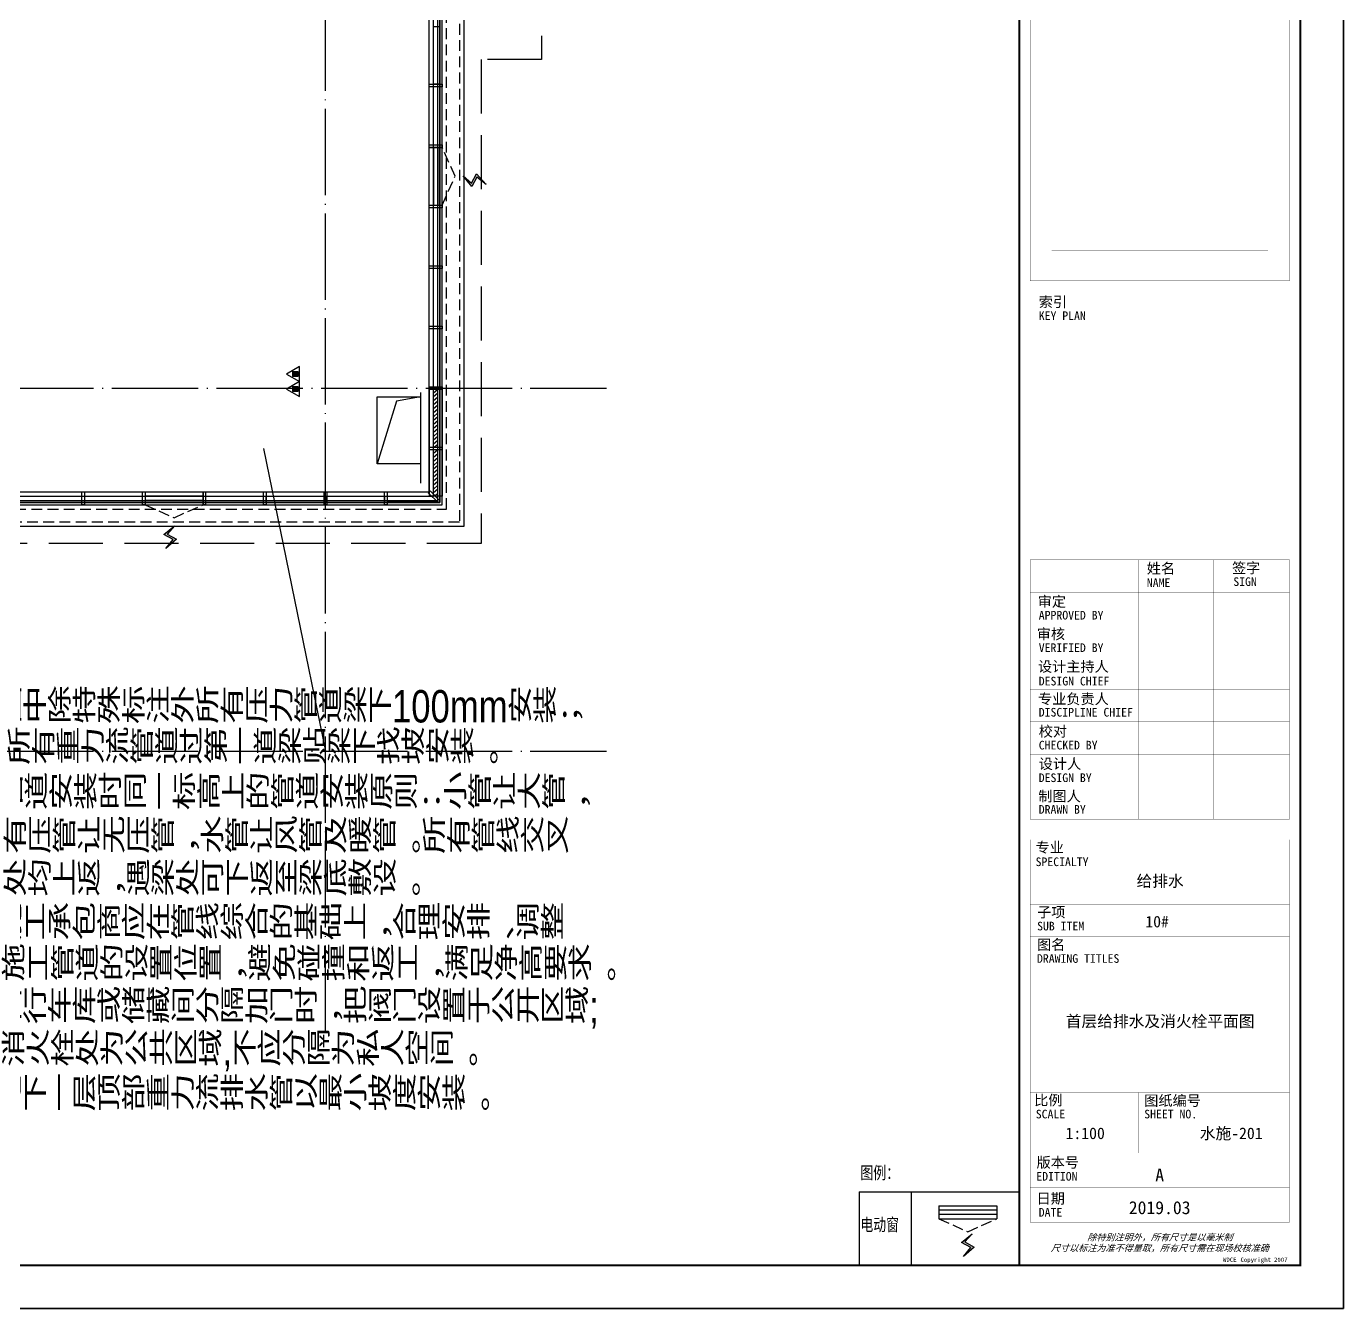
# Model space of a CAD drawing. Extents: x -186750 to 855523, y -12902 to 560425.
# Drawn here: x 35083 to 65552, y -12902 to 16770 of the extents above; entities that cross this region are included whole.
import ezdxf
from ezdxf.enums import TextEntityAlignment as Align
from ezdxf.xclip import XClip

# ---------------------------------------------------------------- set-up
doc = ezdxf.new("R2010")
doc.units = 0
doc.header["$LTSCALE"] = 1000
doc.header["$MEASUREMENT"] = 0
doc.header["$XCLIPFRAME"] = 0
for name, pattern in [('10#楼幕墙$0$109-34 轴网$0$L1$0$$AUDIT_BAD_LTYPE1', [0]), ('10#楼幕墙$0$DASH', [0.35, 0.25, -0.1]), ('104-10 轴网$0$DOTE', [2.4200000000000004, 2, -0.2, 0.02, -0.2]), ('X-104 8#10#平面$0$109-34 轴网$0$L1$0$$AUDIT_BAD_LTYPE1', [0]), ('X-104 8#10#平面$0$CACHE', [0.375, 0.25, -0.125]), ('X-104 8#10#平面$0$DASH', [0.35, 0.25, -0.1])]:
    doc.linetypes.add(name, pattern=pattern)
doc.layers.add('10#楼幕墙$0$04-不打印_辅助线', color=165, linetype='Continuous', plot=False)
doc.layers.add('10#楼幕墙$0$04-电动窗', color=1, linetype='Continuous', plot=False)
for name, color, linetype in [('10#楼幕墙$0$A-C_玻璃幕墙', 140, 'Continuous'), ('10#楼幕墙$0$A-C_窗', 140, 'Continuous'), ('10#楼幕墙$0$A-C_窗b', 191, 'Continuous'), ('10#楼幕墙$0$A-金属背板', 30, 'Continuous'), ('104-10 轴网$0$A_AXIS-轴线', 252, '104-10 轴网$0$DOTE'), ('EQUIP_消防', 7, 'Continuous'), ('PIPE-消防', 1, 'Continuous'), ('SHEET_TEXT', 7, 'Continuous'), ('X-104 8#10#平面$0$03-表格_185', 185, 'Continuous'), ('X-104 8#10#平面$0$04-电动窗', 1, 'Continuous'), ('X-104 8#10#平面$0$A-C_玻璃幕墙', 252, 'Continuous'), ('X-104 8#10#平面$0$A-O_屋面', 201, 'Continuous'), ('X-104 8#10#平面$0$A-O_散水', 134, 'Continuous'), ('X-104 8#10#平面$0$A-TECH_结构', 252, 'Continuous'), ('X-104 8#10#平面$0$E-立面轮廓', 241, 'Continuous')]:
    doc.layers.add(name, color=color, linetype=linetype)
doc.styles.add('_HZTXT', font='@ros.shx', dxfattribs={"width": 0.7, "bigfont": '@jd.shx'})
doc.styles.add('X-104 8#10#平面$0$Standard', font='STXIHEI.TTF', dxfattribs={"width": 0.75})
doc.styles.add('华文细黑', font='STXIHEI.TTF', dxfattribs={"height": 10})
doc.styles.add('图签信息$0$hwxh', font='STXIHEI.TTF')
doc.styles.add('图签信息$0$华文细黑', font='STXIHEI.TTF', dxfattribs={"height": 10})

# ---------------------------------------------------------------- blocks, each defined once
blk = doc.blocks.new('fgffgfgfg')
at = {"layer": 'PIPE-消防', "linetype": 'ByBlock', "style": '_HZTXT', "width": 0.8}
for s, p in [('注：', (-124097.6361233729, 20834.86036851962, -2.180216253022055e-08)), ('1、图中除特殊标注外所有压力管道梁下100mm安装；', (-123553.6459654259, 20114.15557414253, -2.180216253022055e-08)), ('所有重力流管道过第一道梁贴梁下找坡安装。', (-122744.4372724282, 19482.7361067902, -2.180216253022055e-08)), ('2、管道安装时同一标高上的管道安装原则：小管让大管，', (-123532.8773195673, 18784.59860984527)), ('有压管让无压管，水管让风管及暖管。所有管线交叉', (-122802.8894692141, 18107.69639962341)), ('处均上返，遇梁处可下返至梁底敷设。', (-122802.8894692141, 17450.25144793268)), ('3、施工承包商应在管线综合的基础上，合理安排、调整', (-123553.6459654259, 16773.14748853777, -2.180216253022055e-08)), ('施工管道的设置位置，避免碰撞和返工，满足净高要求。', (-122830.2516070462, 16137.52036569786, -2.180216253022055e-08)), ('4、自行车库或储藏间分隔加门时，把阀门设置于公开区域; ', (-123553.6459654259, 15481.58529332612, -2.180216253022055e-08)), ('消火栓处为公共区域,不应分隔为私人空间。', (-122830.2364523175, 14823.42973476608, -2.180216253022055e-08)), ('5、地下一层顶部重力流排水管以最小坡度安装。', (-123553.6459654259, 14134.61979121674, -2.180216253022055e-08))]:
    blk.add_text(s, height=500, dxfattribs=at).set_placement(p)
blk = doc.blocks.new('图签信息$0$WDCE Copyright200X')
at = {"const_width": 0.016}
blk.add_lwpolyline([(-10.59940458634446, 1.256125771104962, 0.9999999999999999), (-11.39940458634373, 1.256125771104962, 1)], format="xyb", close=True, dxfattribs=at)
at = {"style": '图签信息$0$华文细黑'}
for s, p in [('WDCE ', (-11.46336867556965, 0.5)), ('     Copyright ', (-3.513135566328856, 0.5))]:
    blk.add_text(s, height=1, dxfattribs=at).set_placement(p, align=Align.BOTTOM_RIGHT)
blk.add_text('c', height=0.6000000000000001, dxfattribs=at).set_placement((-11.03913788745558, 1.346005004482322), align=Align.MIDDLE_CENTER)
blk.add_attdef('200X', text='', height=1, dxfattribs=at).set_placement((-0.4516160869134183, 0.5), align=Align.BOTTOM_RIGHT)
blk = doc.blocks.new('图签信息$0$logo2')
h = blk.add_hatch(color=7)
h.paths.add_polyline_path([(19.02072923148228, -7.360451359885148), (15.8446936084174, -7.360451359885148), (15.8446936084174, -3.972197714929827), (18.973875901974, -3.972197714929827), (18.973875901974, -4.243326908481412), (16.46102159731674, -4.243326908481412), (16.46102159731674, -5.448077594440615), (18.81057826824662, -5.448077594440615), (18.81057826824662, -5.685617084852073), (16.474112968797, -5.685617084852073), (16.474112968797, -7.116193928845663), (19.02072923148228, -7.116193928845663)])
edge = h.paths.add_edge_path()
edge.add_spline(control_points=[(15.25868247978811, -4.206119852695426), (15.25868247978811, -4.206119852695426), (15.12707974543398, -4.645542071723439), (15.12707974543398, -4.645542071723439), (15.12707974543398, -4.645542071723439), (14.62030586523781, -4.101044371077594), (13.73422672189007, -4.101044371077594), (13.03521638679964, -4.101044371077594), (12.07093352434616, -4.537366002123441), (12.07575666120731, -5.620504737226597), (12.07954626874107, -6.487808097793452), (12.76580974212704, -7.163908532793433), (13.73422672189007, -7.167870395215089), (14.65647939169641, -7.171832257636745), (15.22698758041487, -6.680044552687714), (15.22698758041487, -6.680044552687714), (15.22698758041487, -6.680044552687714), (15.16428680121996, -7.107581184450759), (15.16428680121996, -7.107581184450759), (13.63190731847861, -7.702549567250743), (11.41705396988504, -7.290688130286423), (11.41085279392071, -5.643242382429144), (11.40361808862898, -3.720705578598623), (14.15694021679197, -3.664550485143848), (15.25868247978811, -4.206119852695426)], knot_values=[0, 0, 0, 0, 1, 1, 1, 2, 2, 2, 3, 3, 3, 4, 4, 4, 5, 5, 5, 6, 6, 6, 7, 7, 7, 8, 8, 8, 8], degree=3, periodic=0)
edge = h.paths.add_edge_path(flags=16)
edge.add_spline(control_points=[(10.22883975316405, -5.566416702426598), (10.22883975316405, -5.159550657211323), (10.11963015423666, -4.829682546886491), (9.897076839072339, -4.575951097012613), (9.630426272606105, -4.27312700408778), (9.228038854476178, -4.122059467401161), (8.689914584682564, -4.122059467401161), (8.689914584682564, -4.122059467401161), (7.637781729401063, -4.122059467401161), (7.637781729401063, -4.122059467401161), (7.637781729401063, -4.122059467401161), (7.637781729401063, -7.098279420504263), (7.637781729401063, -7.098279420504263), (7.637781729401063, -7.098279420504263), (8.662698312394665, -7.098279420504263), (8.662698312394665, -7.098279420504263), (9.133298666132232, -7.098279420504263), (9.519149615023942, -6.933603747673694), (9.822662727500367, -6.603735637348863), (10.09482545037934, -6.309179779043138), (10.22883975316405, -5.963636473919581), (10.22883975316405, -5.566416702426598)], knot_values=[0, 0, 0, 0, 1, 1, 1, 2, 2, 2, 3, 3, 3, 4, 4, 4, 5, 5, 5, 6, 6, 6, 7, 7, 7, 7], degree=3, periodic=0)
edge = h.paths.add_edge_path()
edge.add_spline(control_points=[(10.91889283408378, -5.50509396233488), (10.91889283408378, -5.9619139250406), (10.72493383031053, -6.365851637161608), (10.33598229343666, -6.719146412240579), (9.919814484274886, -7.098279420504263), (9.413729623630314, -7.288104306967952), (8.81703869195135, -7.288104306967952), (8.81703869195135, -7.288104306967952), (7.027999426241845, -7.288104306967952), (7.027999426241845, -7.288104306967952), (7.027999426241845, -7.288104306967952), (7.027999426241845, -3.924999875645752), (7.027999426241845, -3.924999875645752), (7.027999426241845, -3.924999875645752), (9.095402590794654, -3.924999875645752), (9.095402590794654, -3.924999875645752), (9.592874707044322, -3.924999875645752), (10.01489918239463, -4.063148295740016), (10.36319856572456, -4.339789645704339), (10.73320206492964, -4.636757072440637), (10.91889283408378, -5.025708609314512), (10.91889283408378, -5.50509396233488)], knot_values=[0, 0, 0, 0, 1, 1, 1, 2, 2, 2, 3, 3, 3, 4, 4, 4, 5, 5, 5, 6, 6, 6, 7, 7, 7, 7], degree=3, periodic=0)
at = {"lineweight": 0}
blk.add_lwpolyline([(19.02072923148228, -7.360451359885148), (15.8446936084174, -7.360451359885148), (15.8446936084174, -3.972197714929827), (18.973875901974, -3.972197714929827), (18.973875901974, -4.243326908481412), (16.46102159731674, -4.243326908481412), (16.46102159731674, -5.448077594440615), (18.81057826824662, -5.448077594440615), (18.81057826824662, -5.685617084852073), (16.474112968797, -5.685617084852073), (16.474112968797, -7.116193928845663), (19.02072923148228, -7.116193928845663), (19.02072923148228, -7.360451359885148)], dxfattribs=at)
for points, knots in [([(10.91889283408378, -5.50509396233488), (10.91889283408378, -5.9619139250406), (10.72493383031053, -6.365851637161608), (10.33598229343666, -6.719146412240579), (9.919814484274886, -7.098279420504263), (9.413729623630314, -7.288104306967952), (8.81703869195135, -7.288104306967952), (8.81703869195135, -7.288104306967952), (7.027999426241845, -7.288104306967952), (7.027999426241845, -7.288104306967952), (7.027999426241845, -7.288104306967952), (7.027999426241845, -3.924999875645752), (7.027999426241845, -3.924999875645752), (7.027999426241845, -3.924999875645752), (9.095402590794654, -3.924999875645752), (9.095402590794654, -3.924999875645752), (9.592874707044322, -3.924999875645752), (10.01489918239463, -4.063148295740016), (10.36319856572456, -4.339789645704339), (10.73320206492964, -4.636757072440637), (10.91889283408378, -5.025708609314512), (10.91889283408378, -5.50509396233488)], [0, 0, 0, 0, 1, 1, 1, 2, 2, 2, 3, 3, 3, 4, 4, 4, 5, 5, 5, 6, 6, 6, 7, 7, 7, 7]), ([(10.22883975316405, -5.566416702426598), (10.22883975316405, -5.159550657211323), (10.11963015423666, -4.829682546886491), (9.897076839072339, -4.575951097012613), (9.630426272606105, -4.27312700408778), (9.228038854476178, -4.122059467401161), (8.689914584682564, -4.122059467401161), (8.689914584682564, -4.122059467401161), (7.637781729401063, -4.122059467401161), (7.637781729401063, -4.122059467401161), (7.637781729401063, -4.122059467401161), (7.637781729401063, -7.098279420504263), (7.637781729401063, -7.098279420504263), (7.637781729401063, -7.098279420504263), (8.662698312394665, -7.098279420504263), (8.662698312394665, -7.098279420504263), (9.133298666132232, -7.098279420504263), (9.519149615023942, -6.933603747673694), (9.822662727500367, -6.603735637348863), (10.09482545037934, -6.309179779043138), (10.22883975316405, -5.963636473919581), (10.22883975316405, -5.566416702426598)], [0, 0, 0, 0, 1, 1, 1, 2, 2, 2, 3, 3, 3, 4, 4, 4, 5, 5, 5, 6, 6, 6, 7, 7, 7, 7]), ([(15.25868247978811, -4.206119852695426), (15.25868247978811, -4.206119852695426), (15.12707974543398, -4.645542071723439), (15.12707974543398, -4.645542071723439), (15.12707974543398, -4.645542071723439), (14.62030586523781, -4.101044371077594), (13.73422672189007, -4.101044371077594), (13.03521638679964, -4.101044371077594), (12.07093352434616, -4.537366002123441), (12.07575666120731, -5.620504737226597), (12.07954626874107, -6.487808097793452), (12.76580974212704, -7.163908532793433), (13.73422672189007, -7.167870395215089), (14.65647939169641, -7.171832257636745), (15.22698758041487, -6.680044552687714), (15.22698758041487, -6.680044552687714), (15.22698758041487, -6.680044552687714), (15.16428680121996, -7.107581184450759), (15.16428680121996, -7.107581184450759), (13.63190731847861, -7.702549567250743), (11.41705396988504, -7.290688130286423), (11.41085279392071, -5.643242382429144), (11.40361808862898, -3.720705578598623), (14.15694021679197, -3.664550485143848), (15.25868247978811, -4.206119852695426)], [0, 0, 0, 0, 1, 1, 1, 2, 2, 2, 3, 3, 3, 4, 4, 4, 5, 5, 5, 6, 6, 6, 7, 7, 7, 8, 8, 8, 8])]:
    blk.add_open_spline(points, degree=3, knots=knots, dxfattribs=at)
blk = doc.blocks.new('图签信息$0$logo1')
h = blk.add_hatch(color=8)
edge = h.paths.add_edge_path()
edge.add_spline(control_points=[(3.862643606226645, -5.205025947616417), (3.634578134649581, -5.879576088625315), (3.385842076524747, -6.562394464253322), (3.385842076524747, -6.562394464253322), (3.385842076524747, -6.562394464253322), (2.502863521159167, -3.90811889663174), (2.502863521159167, -3.90811889663174), (2.502863521159167, -3.90811889663174), (1.801786127413963, -3.90536281842537), (1.687408881849635, -3.90811889663174), (2.021238854596123, -4.385953955661026), (2.951759759021575, -7.27122332795394), (2.951759759021575, -7.27122332795394), (2.951759759021575, -7.27122332795394), (3.437174033118377, -7.27122332795394), (3.437174033118377, -7.27122332795394), (3.437174033118377, -7.27122332795394), (4.032486925694156, -5.658745322339971), (4.032486925694156, -5.658745322339971), (4.032486925694156, -5.658745322339971), (3.862643606226645, -5.205025947616417), (3.862643606226645, -5.205025947616417)], knot_values=[0, 0, 0, 0, 1, 1, 1, 2, 2, 2, 3, 3, 3, 4, 4, 4, 5, 5, 5, 6, 6, 6, 7, 7, 7, 7], degree=3, periodic=0)
h = blk.add_hatch(color=7)
edge = h.paths.add_edge_path()
edge.add_spline(control_points=[(6.037533820827859, -3.90811889663174), (6.08955479697308, -4.100872116189696), (5.198308006988392, -6.562394464253322), (5.198308006988392, -6.562394464253322), (5.198308006988392, -6.562394464253322), (4.302238080142557, -3.90811889663174), (4.302238080142557, -3.90811889663174), (4.302238080142557, -3.90811889663174), (3.600471666845761, -3.90536281842537), (3.486438931057229, -3.90811889663174), (3.820613413579513, -4.385953955661026), (4.751134318004965, -7.27122332795394), (4.751134318004965, -7.27122332795394), (4.751134318004965, -7.27122332795394), (5.23620408232597, -7.27122332795394), (5.23620408232597, -7.27122332795394), (5.23620408232597, -7.27122332795394), (6.332778698685176, -4.300343276375678), (6.332778698685176, -4.300343276375678), (6.332778698685176, -4.300343276375678), (6.481951431604917, -3.90811889663174), (6.481951431604917, -3.90811889663174), (6.481951431604917, -3.90811889663174), (6.214267335811294, -3.913803307932376), (6.037533820827859, -3.90811889663174)], knot_values=[0, 0, 0, 0, 1, 1, 1, 2, 2, 2, 3, 3, 3, 4, 4, 4, 5, 5, 5, 6, 6, 6, 7, 7, 7, 8, 8, 8, 8], degree=3, periodic=0)
at = {"color": 8, "lineweight": 0}
blk.add_open_spline([(3.862643606226645, -5.205025947616417), (3.634578134649581, -5.879576088625315), (3.385842076524747, -6.562394464253322), (3.385842076524747, -6.562394464253322), (3.385842076524747, -6.562394464253322), (2.502863521159167, -3.90811889663174), (2.502863521159167, -3.90811889663174), (2.502863521159167, -3.90811889663174), (1.801786127413963, -3.90536281842537), (1.687408881849635, -3.90811889663174), (2.021238854596123, -4.385953955661026), (2.951759759021575, -7.27122332795394), (2.951759759021575, -7.27122332795394), (2.951759759021575, -7.27122332795394), (3.437174033118377, -7.27122332795394), (3.437174033118377, -7.27122332795394), (3.437174033118377, -7.27122332795394), (4.032486925694156, -5.658745322339971), (4.032486925694156, -5.658745322339971), (4.032486925694156, -5.658745322339971), (3.862643606226645, -5.205025947616417), (3.862643606226645, -5.205025947616417)], degree=3, knots=[0, 0, 0, 0, 1, 1, 1, 2, 2, 2, 3, 3, 3, 4, 4, 4, 5, 5, 5, 6, 6, 6, 7, 7, 7, 7], dxfattribs=at)
at = {"lineweight": 0}
blk.add_open_spline([(6.037533820827859, -3.90811889663174), (6.08955479697308, -4.100872116189696), (5.198308006988392, -6.562394464253322), (5.198308006988392, -6.562394464253322), (5.198308006988392, -6.562394464253322), (4.302238080142557, -3.90811889663174), (4.302238080142557, -3.90811889663174), (4.302238080142557, -3.90811889663174), (3.600471666845761, -3.90536281842537), (3.486438931057229, -3.90811889663174), (3.820613413579513, -4.385953955661026), (4.751134318004965, -7.27122332795394), (4.751134318004965, -7.27122332795394), (4.751134318004965, -7.27122332795394), (5.23620408232597, -7.27122332795394), (5.23620408232597, -7.27122332795394), (5.23620408232597, -7.27122332795394), (6.332778698685176, -4.300343276375678), (6.332778698685176, -4.300343276375678), (6.332778698685176, -4.300343276375678), (6.481951431604917, -3.90811889663174), (6.481951431604917, -3.90811889663174), (6.481951431604917, -3.90811889663174), (6.214267335811294, -3.913803307932376), (6.037533820827859, -3.90811889663174)], degree=3, knots=[0, 0, 0, 0, 1, 1, 1, 2, 2, 2, 3, 3, 3, 4, 4, 4, 5, 5, 5, 6, 6, 6, 7, 7, 7, 8, 8, 8, 8], dxfattribs=at)
blk.add_blockref('图签信息$0$logo2', (0, 0))
blk = doc.blocks.new('图签信息$0$时间-logo')
at = {"layer": 'Defpoints', "lineweight": 0}
blk.add_lwpolyline([(0.0001722548878984043, -23.45663710463375), (-21.16633611514082, -23.45663710463375), (-21.16633611514082, 0.0003445097757963644), (0.0001722548878984043, 0.0003445097757963644), (0.0001722548878984043, -23.45663710463375)], dxfattribs=at)
blk.add_blockref('图签信息$0$logo1', (-20.96700383288875, 0))
at = {"style": '图签信息$0$hwxh'}
for s, height, p in [('华通设计顾问工程有限公司 ', 1.15, (-19.72643262400533, -9.054043845530455)), ('WALTON DESIGN & CONSULTING ENGINEERING CO., LTD.', 0.5, (-19.49719682217647, -10.09596388025067)), ('地址:北京市西城区西直门南小街135号西派国际3号楼 100035', 0.5, (-19.48452197453581, -11.93552792325897)), ('Address: Building No.3 C-Park, No.135 Xizhimen South Street, ', 0.47, (-19.48452197453581, -12.82680056417378)), ('Xicheng District, Beijing 100035, China ', 0.47, (-16.69079096705566, -13.71807320508858)), ('电话 Tel：                        （8610）83957395 ', 0.5, (-19.56392193949079, -14.90643672630832)), ('传真 Fax：                      （8610）83957590 ', 0.5, (-19.48452197453581, -15.79770936722312)), ('主页 Web：                      www.WDCE.com ', 0.5, (-19.48452197453581, -16.68898200813793)), ('邮件 E-mail：                    office@WDCE.com ', 0.5, (-19.48452197453581, -17.58025464905273)), ('资质号 Licence No.：    建筑甲级 A111010265 ', 0.5, (-19.48452197453581, -18.47152728996753)), ('   规划甲级 101195', 0.5, (-12.60204497318924, -19.36279993088234))]:
    blk.add_text(s, height=height, dxfattribs=at).set_placement(p)
blk = doc.blocks.new('图签信息')
at = {"const_width": 0.5}
for points in [[(-65.00000000000273, 574), (-64.99999999999545, 500.4999999999999), (4.320099833421409e-12, 500.4999999999999), (4.320099833421409e-12, 574)], [(-64.99999999999545, -1.4210854715202e-14), (4.320099833421409e-12, -1.4210854715202e-14), (4.320099833421409e-12, 500.4999999999999), (-64.99999999999545, 500.4999999999999)]]:
    blk.add_lwpolyline(points, close=True, dxfattribs=at)
for points, const_width in [([(-64.99999999999545, 566.5), (4.320099833421409e-12, 566.5)], 0.05), ([(-39.14477304461911, 566.5), (-39.14477304461911, 500.4999999999999)], 0.05), ([(-19.1006717005539, 566.5), (-19.1006717005539, 500.4999999999999)], 0.05), ([(-64.99999999999545, 560.5), (4.320099833421409e-12, 560.5)], 0.05), ([(-64.99999999999545, 554.5), (4.320099833421409e-12, 554.5)], 0.05), ([(-64.99999999999545, 548.5), (4.320099833421409e-12, 548.5)], 0.05), ([(-64.99999999999545, 542.5), (4.320099833421409e-12, 542.5)], 0.05), ([(-64.99999999999545, 536.5), (4.320099833421409e-12, 536.5)], 0.05), ([(-64.99999999999545, 530.5), (4.320099833421409e-12, 530.5)], 0.05), ([(-64.99999999999545, 524.5), (4.320099833421409e-12, 524.5)], 0.05), ([(-64.99999999999545, 518.5), (4.320099833421409e-12, 518.5)], 0.05), ([(-64.99999999999545, 512.5), (4.320099833421409e-12, 512.5)], 0.05), ([(-64.99999999999545, 512.5), (4.320099833421409e-12, 512.5)], 0.05), ([(-64.99999999999545, 506.4999999999999), (4.320099833421409e-12, 506.4999999999999)], 0.05), ([(-64.99999999999545, 500.4999999999999), (4.320099833421409e-12, 500.4999999999999)], 0.05), ([(-62.49999999999545, 450.8651490923694), (-2.49999999999568, 450.8651490923694)], 0.05), ([(-62.49999999999545, 440.8651490923694), (-2.49999999999568, 440.8651490923694)], 0.05), ([(-2.49999999999568, 407.8537807337489), (-2.49999999999568, 436.1180226144788), (-62.49999999999545, 436.1180226144788), (-62.49999999999545, 407.8537807337489)], 0.04999999999999995), ([(-62.49999999999545, 407.8537807337489), (-2.49999999999568, 407.8537807337489)], 0.04999999999999995), ([(-62.49999999999545, 404.9158514156406), (-62.49999999999545, 227.8271815069857)], 0.04999999999999995), ([(-62.49999999999545, 404.9158514156406), (-2.49999999999568, 404.9158514156406)], 0.04999999999999995), ([(-62.49999999999545, 227.8271815069857), (-2.49999999999568, 227.8271815069857), (-2.49999999999568, 404.9158514156406)], 0.04999999999999995), ([(-57.49999999999545, 338.3612295669009), (-7.49999999999568, 338.3612295669009)], 0.04999999999999995), ([(-57.49999999999545, 288.8268789483773), (-7.49999999999568, 288.8268789483773)], 0.04999999999999995), ([(-57.49999999999545, 234.8537807337489), (-7.49999999999568, 234.8537807337489)], 0.04999999999999995), ([(-62.49999999999545, 227.8271815069857), (-2.49999999999568, 227.8271815069857)], 0.04999999999999995), ([(-62.49999999999545, 217.7359199957208), (-2.49999999999568, 217.7359199957208)], 0.05), ([(-62.49999999999545, 103.2620985673129), (-2.49999999999568, 103.2620985673129), (-2.49999999999568, 163.2620985673129), (-62.49999999999545, 163.2620985673129), (-62.49999999999545, 103.2620985673129)], 0.05), ([(-37.49999999999568, 163.2620985673129), (-37.49999999999568, 103.2620985673129)], 0.05), ([(-19.99999999999545, 163.2620985673129), (-19.99999999999545, 103.2620985673129)], 0.05), ([(-62.49999999999545, 155.7620985673129), (-2.49999999999568, 155.7620985673129)], 0.05), ([(-62.49999999999545, 148.2620985673129), (-2.49999999999568, 148.2620985673129)], 0.05), ([(-62.49999999999545, 140.7620985673129), (-2.49999999999568, 140.7620985673129)], 0.05), ([(-62.49999999999545, 133.2620985673129), (-2.49999999999568, 133.2620985673129)], 0.05), ([(-62.49999999999545, 125.7620985673129), (-2.49999999999568, 125.7620985673129)], 0.05), ([(-62.49999999999545, 118.2620985673129), (-2.49999999999568, 118.2620985673129)], 0.05), ([(-62.49999999999545, 110.7620985673129), (-2.49999999999568, 110.7620985673129)], 0.05), ([(-62.49999999999545, 98.49999999999997), (-2.49999999999568, 98.49999999999997), (-2.49999999999568, 9.999999999999986), (-62.49999999999545, 9.999999999999986), (-62.49999999999545, 98.49999999999997)], 0.05), ([(-62.49999999999545, 83.5), (-2.49999999999568, 83.5)], 0.05), ([(-62.49999999999545, 76), (-2.49999999999568, 76)], 0.05), ([(-62.49999999999545, 40), (-2.49999999999568, 40)], 0.05), ([(-37.49999999999568, 40), (-37.49999999999568, 25.99999999999999)], 0.05), ([(-62.49999999999545, 25.99999999999999), (-2.49999999999568, 25.99999999999999)], 0.05), ([(-62.49999999999545, 17.99999999999999), (-2.49999999999568, 17.99999999999999)], 0.05)]:
    blk.add_lwpolyline(points, dxfattribs=dict(const_width=const_width))
at = {"ltscale": 0.001, "xscale": 2.834689937531525, "yscale": 2.834689937531525, "zscale": 2.834689937531525}
blk.add_blockref('图签信息$0$时间-logo', (-2.49999999999568, 404.9158514156406), dxfattribs=at)
blk.add_blockref('图签信息$0$WDCE Copyright200X', (-2.49999999999568, -1.4210854715202e-14)).add_auto_attribs({'200X': '2007'})
at = {"style": '图签信息$0$华文细黑'}
for s, height, p in [('会签栏', 2.4, (-32.50000000000273, 573)), ('COUNTERSIGN', 2, (-32.50000000000273, 569.5977370786459))]:
    blk.add_text(s, height=height, dxfattribs=at).set_placement(p, align=Align.TOP_CENTER)
for s, height, p in [('签字', 2.4, (-37.22245963978207, 564.6340591497828)), ('SIGN', 2, (-30.32005426888213, 563.8845074550445)), ('日期', 2.4, (-17.79201240960833, 564.5784462411502)), ('DATE', 2, (-10.95922043231553, 563.6957848773163)), ('总图', 2.4, (-62.99999999999568, 559.5)), ('建筑', 2.4, (-62.99999999999568, 553.5)), ('结构', 2.4, (-62.99999999999568, 547.5)), ('给排水', 2.4, (-62.99999999999568, 541.5)), ('暖通', 2.4, (-62.99999999999568, 535.5)), ('电气', 2.4, (-62.99999999999568, 529.5)), ('景观', 2.4, (-62.99999999999568, 523.5)), ('室内', 2.4, (-62.99999999999568, 517.5)), ('方案', 2.4, (-62.99999999999568, 511.4999999999999)), ('绿色', 2.4, (-62.99999999999568, 505.5000000000001)), ('项目名称', 2.4, (-60.4999999999884, 498.003326759801)), ('PROJECT NAME', 2, (-60.4999999999884, 494.0786817350855)), ('设计号', 2.4, (-60.54465229522907, 457.4789648001825)), ('PROJECT NO.', 2, (-60.4999999999884, 453.965486020541)), ('阶段', 2.4, (-60.4999999999884, 447.4691970374261)), ('STAGE', 2, (-60.4999999999884, 443.965486020541)), ('委托方', 2, (-60.89723522267286, 434.8600734792527)), ('CLIENT', 2, (-60.89723522267286, 431.8600734792526)), ('设计方', 1.999999999999999, (-60.4999999999884, 403.83357933944)), ('DESIGNER', 1.999999999999999, (-60.4999999999884, 400.8335793394399)), ('索引', 2.4, (-60.4999999999884, 224.1369858482722)), ('KEY PLAN', 2, (-60.4999999999884, 220.7359199957209)), ('姓名', 2.4, (-35.50414124065992, 162.4740349823624)), ('签字', 2.4, (-15.8064714426248, 162.5682593709571)), ('NAME', 2, (-35.49999999999545, 158.9559397554622)), ('SIGN', 2, (-15.49999999999568, 159.2008668049421)), ('审定', 2.4, (-60.7291972087362, 154.8078919265172)), ('APPROVED BY', 2, (-60.49999999999568, 151.4415470446802)), ('审核', 2.4, (-60.95484962372848, 147.2936585593343)), ('VERIFIED BY', 2, (-60.49999999999568, 143.9149446304509)), ('设计主持人', 2.4, (-60.67762178376438, 139.7620985673129)), ('DESIGN CHIEF', 2, (-60.49999999999568, 136.1854101728532)), ('专业负责人', 2.4, (-60.66716142653877, 132.2620985673129)), ('DISCIPLINE CHIEF', 2, (-60.49999999999568, 128.9837770826016)), ('校对', 2.4, (-60.49999999999568, 124.7620985673129)), ('CHECKED BY', 2, (-60.49999999999568, 121.370826370854)), ('设计人', 2.4, (-60.49999999999568, 117.2620985673129)), ('DESIGN BY', 2, (-60.49999999999568, 113.8323668008998)), ('制图人', 2.4, (-60.60586335487756, 109.7620985673129)), ('DRAWN BY', 2, (-60.49999999999568, 106.4977116805312)), ('专业', 2.4, (-61.23055664504045, 97.92572427484265)), ('SPECIALTY', 2, (-61.23055664504045, 94.37836307019097)), ('子项', 2.4, (-60.87761322115261, 82.91914139231812)), ('SUB ITEM', 2, (-60.87761322115261, 79.50000000000001)), ('图名', 2.4, (-60.90551381231035, 75.4051032210482)), ('DRAWING TITLES', 2, (-60.90551381231035, 72)), ('比例', 2.4, (-61.55535357425401, 39.42171678327212)), ('图纸编号', 2.4, (-36.1027284315453, 39.32421841725589)), ('SCALE', 2, (-61.18598001241776, 35.99999999999999)), ('SHEET NO.', 2, (-36.1027284315453, 35.99999999999999)), ('版本号', 2.4, (-61.00421948333246, 25.02554083917879)), ('EDITION', 2, (-61.06149774413939, 21.60578199040559)), ('日期', 2.4, (-61.00421948333246, 16.68326489126046)), ('DATE', 2, (-60.49999999999568, 13.26350604248726))]:
    blk.add_text(s, height=height, dxfattribs=at).set_placement(p, align=Align.TOP_LEFT)
for s, p in [('SITE PLAN', (-40.05562734564137, 557.6984817677658)), ('ARCHITECTURE', (-40.05562734564137, 552.6984817677658)), ('STRUCTURE', (-40.05562734564137, 546.6984817677658)), ('WATER', (-40.05562734564137, 540.6984817677658)), ('VENTILATION', (-40.05562734564137, 534.6984817677658)), ('ELECTRIC', (-40.14477304461911, 528.8864235618494)), ('LANDSCAPE', (-40.14477304461911, 522.8864235618494)), ('INTERIORS', (-40.14477304461911, 516.8864235618494)), ('PLAN', (-40.14477304461911, 510.8864235618493)), ('GREEN', (-40.14477304461911, 504.8864235618494))]:
    blk.add_text(s, height=1.5, dxfattribs=at).set_placement(p, align=Align.TOP_RIGHT)
at = {"color": 4, "style": '图签信息$0$华文细黑', "width": 0.75}
for s, p in [('通州区台湖镇104、109地块', (-32.49999999999545, 480.7776606936532)), ('F3其他类多功能用地项目', (-32.49999999999545, 470.9054438621387))]:
    blk.add_text(s, height=4.5, dxfattribs=at).set_placement(p, align=Align.CENTER)
at = {"color": 4, "style": '图签信息$0$华文细黑'}
for s, p in [('A', (-32.53306876774809, 19.40460744920709)), ('2019.03', (-32.53306876774809, 11.84342924066731))]:
    blk.add_text(s, height=3, dxfattribs=at).set_placement(p, align=Align.CENTER)
at = {"style": '图签信息$0$华文细黑', "oblique": 20}
for s, p in [('除特别注明外，所有尺寸是以毫米制', (-32.49999999999545, 6.500000000007262)), ('尺寸以标注为准不得量取，所有尺寸需在现场校核准确', (-32.49999999999545, 4.000000000007262))]:
    blk.add_text(s, height=1.5, dxfattribs=at).set_placement(p, align=Align.MIDDLE_CENTER)
at = {"color": 4, "ltscale": 0.001, "char_height": 3, "width": 58.48948377250053, "style": '图签信息$0$华文细黑'}
for s, insert, attachment_point in [('通17-03', (-40.06242156794815, 455.5107781340303), 4), ('施工图', (-40.06242156794815, 445.5107781340303), 4), ('北京光谷科技园\\P开发建设有限公司', (-32.89723522267286, 419.7059220486553), 5)]:
    blk.add_mtext(s, dxfattribs=dict(at, insert=insert, attachment_point=attachment_point))
blk = doc.blocks.new('图签-A1')
at = {"color": 2}
blk.add_blockref('图签信息', (0, 0), dxfattribs=at)
blk = doc.blocks.new('图框-A1')
for points, const_width in [([(5.684341886080801e-13, 0), (841.0000000000002, 0), (841.0000000000002, 594), (5.684341886080801e-13, 594)], 0.05), ([(765.9999999999966, 584), (25.00000000000045, 584), (25.00000000000045, 10), (766.0000000000002, 10)], 0.5)]:
    blk.add_lwpolyline(points, close=True, dxfattribs=dict(const_width=const_width))
blk = doc.blocks.new('104-10 轴网')
at = {"layer": '104-10 轴网$0$A_AXIS-轴线', "linetype": '104-10 轴网$0$DOTE'}
for p, q in [((41999.99999999995, -6500.000000000015), (42000.00000000021, 40100.00000000004)), ((-6500.000000000022, 8399.999999999985), (48500.00000000018, 8400.000000000044)), ((-6500.000000000022, -1.477928890381008e-11), (48500.00000000018, 4.342837200965732e-11))]:
    blk.add_line(p, q, dxfattribs=at)
at = {"layer": 'Defpoints'}
blk.add_lwpolyline([(-16049.99999999992, 45500.00000000001), (58050.00000000011, 45499.99999999999), (58050.00000000011, -11900.00000000001), (-16049.99999999998, -11899.99999999996)], close=True, dxfattribs=at)
blk = doc.blocks.new('104-8910 结构')
at = {"layer": 'Defpoints'}
blk.add_lwpolyline([(-19000, -118200), (61000, -118200.0000000002), (60999.99999999996, 41799.99999999983), (-19000, 41799.99999999996)], close=True, dxfattribs=at)
blk = doc.blocks.new('X-104 8#10#平面$0$yteiteru7y6')
at = {"layer": 'X-104 8#10#平面$0$A-TECH_结构'}
blk.add_lwpolyline([(44200.0000000028, 8199.999999999534), (43644.10612681275, 8093.626561861485), (43200.00000000003, 6649.999999999966)], dxfattribs=at)
at = {"layer": 'X-104 8#10#平面$0$A-TECH_结构', "linetype": 'X-104 8#10#平面$0$109-34 轴网$0$L1$0$$AUDIT_BAD_LTYPE1'}
blk.add_lwpolyline([(43200.00000000007, 8199.999999999496), (44200.0000000028, 8199.999999999534), (44200.00000000276, 6650.000000000007), (43200.00000000003, 6649.999999999969)], close=True, dxfattribs=at)
blk = doc.blocks.new('X-104 8#10#平面$0$rhyseuyi')
at = {"layer": 'X-104 8#10#平面$0$A-TECH_结构', "linetype": 'X-104 8#10#平面$0$109-34 轴网$0$L1$0$$AUDIT_BAD_LTYPE1'}
blk.add_lwpolyline([(22550.00000147264, 20800.18525530281), (22549.99999999172, 36250.00000000003), (44650.00000000591, 36250.00000000003), (44650.00000000267, 5750.000000011165), (33550.00000000042, 5749.999996079934), (33549.99999999956, 2800.00000587945), (27849.99999999903, 2800.000009821595), (27849.99999999989, -2650.000000044718), (-2650.000000000116, -2650.000000044733), (-2650.000000000233, 19449.99969723696), (17799.99999874334, 19450.12322490085), (17800.00000022122, 20799.81474476285)], close=True, dxfattribs=at)
blk = doc.blocks.new('10#楼幕墙$0$ii')
blk.add_lwpolyline([(-1339.999257087533, -5.379672802519053e-05), (0.0007429124671034515, -5.379672802519053e-05), (0.0007429124671034515, -150.000053796728), (-1339.999257087533, -150.000053796728)], close=True)
blk = doc.blocks.new('10#楼幕墙$0$$TCHSYS$WIN2D')
for p, q in [((-0.5, 0.5), (0.5, 0.5)), ((-0.5, 0.5), (-0.4999999999999999, -0.5)), ((0.5, 0.5), (0.4999999999999998, -0.5)), ((0.5, 0.1666666666666666), (-0.5, 0.1666666666666666)), ((0.5, -0.1666666666666667), (-0.5, -0.1666666666666667)), ((-0.4999999999999999, -0.5), (0.5, -0.5))]:
    blk.add_line(p, q)
blk = doc.blocks.new('10#楼幕墙$0$开启扇')
at = {"layer": '10#楼幕墙$0$04-电动窗'}
h = blk.add_hatch(color=1, dxfattribs=at)
h.dxf.hatch_style = 1
h.paths.add_polyline_path([(680.5562354524154, 539.9632903847669), (509.7987490945379, 728.6290481947071), (726.3024437201093, 845.9672921814199), (478.2154791858056, 1065.595502953947), (646.9190324007068, 855.8806169162563), (430.4153377751354, 738.5423729295435)])
at = {"linetype": '10#楼幕墙$0$DASH'}
blk.add_lwpolyline([(0, 49.99999999714782), (670, 349.9999999971478), (1340, 49.99999999714782)], dxfattribs=at)
at = {"layer": '10#楼幕墙$0$04-电动窗', "color": 1}
blk.add_lwpolyline([(680.5562354524154, 539.9632903847669), (509.7987490945379, 728.6290481947071), (726.3024437201093, 845.9672921814199), (478.2154791858056, 1065.595502953947), (646.9190324007068, 855.8806169162563), (430.4153377751354, 738.5423729295435), (680.5562354524154, 539.9632903847669)], close=True, dxfattribs=at)
at = {"xscale": -1340, "yscale": 300, "zscale": 1340, "rotation": 180}
blk.add_blockref('10#楼幕墙$0$$TCHSYS$WIN2D', (670, -100), dxfattribs=at)
blk = doc.blocks.new('10#楼幕墙$0$$WINLIB2D$00000039')
at = {"color": 0}
for points in [[(-0.4999999999983409, 0.5000000000445652), (-0.4999999999999964, -0.4999999999999716)], [(0.5000000000016591, 0.4999999999536158), (-0.4999999999983409, 0.5000000000445652)], [(0.4999999999983338, -0.5000000000463842), (0.4999999999999609, 0.4999999999999432)], [(-0.499999999999428, 0.1666666667124446), (0.500000000000572, 0.1666666666205998)], [(-0.4518745131427302, -0.1666666666260284), (-0.5000000000072298, 0.08358586507802102)], [(-0.3838834764901549, -0.166666666632409), (-0.4479860405916831, 0.1666666667079113)], [(-0.3158924398378069, -0.166666666637866), (-0.3799950039392748, 0.1666666667006353)], [(-0.2479014031851996, -0.166666666645142), (-0.3120039672867243, 0.1666666666951784)], [(-0.1799103665328481, -0.1666666666505989), (-0.2440129306343159, 0.1666666666887977)], [(-0.1119193298802692, -0.1666666666569512), (-0.1760218939817904, 0.1666666666824455)], [(-0.04392829322788927, -0.1666666666633319), (-0.1080308573293216, 0.1666666666760648)], [(0.02406274342471804, -0.1666666666696841), (-0.04003982067680312, 0.1666666666697125)], [(0.09205378007703402, -0.1666666666751411), (0.02795121597557682, 0.1666666666642556)], [(0.1600448167296129, -0.1666666666815217), (0.0959422526280953, 0.1666666666578749)], [(0.2280358533819644, -0.166666666687874), (0.163933289280525, 0.1666666666505989)], [(0.2960268900345753, -0.1666666666942547), (0.231924325933047, 0.1666666666460657)], [(0.3640179266869801, -0.1666666667006069), (0.2999153625854838, 0.166666666639685)], [(0.4320089633395341, -0.1666666667060639), (0.3679063992380058, 0.166666666632409)], [(0.4999999999916831, -0.1666666667115209), (0.4358974358904746, 0.1666666666260568)], [(-0.500000000000572, -0.1666666666214951), (0.499999999999428, -0.1666666667124446)], [(0.4999999999983338, -0.5000000000463842), (-0.5000000000016662, -0.4999999999554348)]]:
    blk.add_lwpolyline(points, dxfattribs=at)
blk = doc.blocks.new('10#楼幕墙$0$A$C737B3372')
at = {"color": 0, "extrusion": (0, 0, -1)}
for p, q in [((300.0000137056995, 1069.999990633711), (1.369179517496377e-05, 1069.999990635893)), ((1.370569952996448e-05, 1069.999990638167), (1.368390803691e-05, -9.364104698761366e-06)), ((100.0000136836024, -9.364835932501592e-06), (100.0000137055977, 1069.999990636712)), ((200.0000137052339, 1069.999990624801), (100.0000137039606, 984.1025547291792)), ((200.0000137035968, 978.8920015109215), (100.0000137020616, 892.9945656148739)), ((200.0000136837261, -9.365561709273607e-06), (200.0000137055176, 1069.999990635177)), ((300.0000137056995, 1069.999990633711), (300.0000136839153, -9.366287486045621e-06)), ((200.0000137019597, 887.7840123964961), (100.0000136998788, 801.8865765004921)), ((200.0000137000607, 796.6760232822744), (100.0000136979579, 710.7785873862267)), ((200.0000136981398, 705.5680341677762), (100.0000136966046, 619.6705982718486)), ((200.0000136962408, 614.4600450536273), (100.0000136944218, 528.5626091575905)), ((200.0000136943199, 523.3520559391691), (100.0000136925009, 437.454620043216)), ((200.0000136926828, 432.2440668250674), (100.0000136908639, 346.346630929027)), ((200.0000136907765, 341.1360777105729), (100.0000136889576, 255.2386418146525)), ((200.000013688863, 250.0280885963839), (100.000013687044, 164.1306527003471)), ((200.0000136869567, 158.9200994819294), (100.0000136851377, 73.02266358596171)), ((200.0000136853196, 67.81211036777677), (121.0545608591638, -9.364985089632683e-06)), ((300.0000137056995, -9.366289305035025e-06), (1.369179517496377e-05, -9.36410651775077e-06))]:
    blk.add_line(p, q, dxfattribs=at)
blk = doc.blocks.new('10#楼幕墙')
at = {"layer": '10#楼幕墙$0$04-不打印_辅助线'}
for points in [[(-18549.99999999994, -12899.99999999999), (65550.00000000006, -12899.99999999999), (65550.00000000006, 46500.00000000001), (-18549.99999999994, 46500.00000000001)], [(22600.01556205962, 20799.99805111808), (17800.01556149623, 20799.9980511828), (17799.99999943667, 19400.00000006474), (-2599.999999999942, 19400.00000000001), (-2599.999999999942, -2599.999999999985), (27800.00000000006, -2599.999999999985), (27799.9999999994, 2800.000017646601), (33499.9999999994, 2800.000017646601), (33500.00000000006, 5800.000000000015), (44600.00000000006, 5800.000000000015), (44600.00000000006, 36200.00000000001), (22600.00000000006, 36200.00000000001)]]:
    blk.add_lwpolyline(points, close=True, dxfattribs=at)
at = {"layer": '10#楼幕墙$0$A-C_玻璃幕墙'}
for points in [[(31395.44511856277, 4100.000000000015), (33600.00000000006, 4100.000000000015), (33600.00000000006, 5700.000000000015), (44700.00000000006, 5700.000000000015), (44700.00000000006, 36300.00000000001), (22500.00000000006, 36300.00000000001), (22500.00000000006, 19500.00000000001), (22369.99999999959, 19500.00000000001)], [(32470.00000188575, 4400.000000000015), (33300.00000000006, 4400.000000000015), (33300.00000000006, 6000.000000000015), (44400.00000000006, 6000.000000000015), (44400.00000000006, 36000.00000000001), (22800.00000000006, 36000.00000000001), (22800.00000000006, 19200.00000000001), (22369.99999999959, 19200.00000000001)], [(32530.00000188575, 4150.000000000015), (33550.00000000006, 4150.000000000015), (33550.00000000006, 5750.000000000015), (44650.00000000006, 5750.000000000015), (44650.00000000006, 36250.00000000001), (22550.00000000006, 36250.00000000001), (22550.00000000006, 19450.00000000001), (22429.99999999959, 19450.00000000001)], [(32530.00000188575, 4300.000000000015), (33400.00000000006, 4300.000000000015), (33400.00000000006, 5900.000000000015), (44500.00000000006, 5900.000000000015), (44500.00000000006, 36100.00000000001), (22700.00000000006, 36100.00000000001), (22700.00000000006, 19300.00000000001), (22429.99999999959, 19300.00000000001)]]:
    blk.add_lwpolyline(points, dxfattribs=at)
for points in [[(44700.00000000285, 15429.99999999361), (44700.00000000285, 15369.99999999361), (44400.00000000285, 15369.99999999361), (44400.00000000285, 15429.99999999361)], [(44700.00000000285, 14029.99999999361), (44700.00000000285, 13969.99999999361), (44400.00000000285, 13969.99999999361), (44400.00000000285, 14029.99999999361)], [(44700.00000000285, 12629.9999999935), (44700.00000000285, 12569.9999999935), (44400.00000000285, 12569.9999999935), (44400.00000000285, 12629.9999999935)], [(44700.00000000285, 11229.9999999935), (44700.00000000285, 11169.9999999935), (44400.00000000285, 11169.9999999935), (44400.00000000285, 11229.9999999935)], [(44700.00000000285, 9829.999999993495), (44700.00000000285, 9769.999999993495), (44400.00000000285, 9769.999999993495), (44400.00000000285, 9829.999999993495)], [(44700.00000000285, 8429.999999993495), (44700.00000000285, 8369.999999993495), (44400.00000000285, 8369.999999993495), (44400.00000000285, 8429.999999993495)], [(44700.00000000285, 7029.999999993495), (44700.00000000285, 6969.999999993495), (44400.00000000285, 6969.999999993495), (44400.00000000285, 7029.999999993495)], [(36370.00000000029, 5999.99999999303), (36430.00000000029, 5999.99999999303), (36430.00000000029, 5699.999999993845), (36370.00000000029, 5699.999999993845)], [(37770.00000000029, 5999.99999999303), (37830.00000000029, 5999.99999999303), (37830.00000000029, 5699.999999993845), (37770.00000000029, 5699.999999993845)], [(39170.00000000029, 5999.99999999303), (39230.00000000029, 5999.99999999303), (39230.00000000029, 5699.999999993845), (39170.00000000029, 5699.999999993845)], [(40570.00000000029, 5999.99999999303), (40630.00000000029, 5999.99999999303), (40630.00000000029, 5699.999999993845), (40570.00000000029, 5699.999999993845)], [(41970.00000000029, 5999.99999999303), (42030.00000000029, 5999.99999999303), (42030.00000000029, 5699.999999993845), (41970.00000000029, 5699.999999993845)], [(43370.00000000029, 5999.99999999303), (43430.00000000029, 5999.99999999303), (43430.00000000029, 5699.999999993845), (43370.00000000029, 5699.999999993845)], [(44378.78679656447, 5978.786796564367), (44421.21320343571, 6021.213203435545), (44650.00000000006, 5792.426406871193), (44607.57359312888, 5750.000000000015)]]:
    blk.add_lwpolyline(points, close=True, dxfattribs=at)
at = {"layer": '10#楼幕墙$0$A-金属背板'}
blk.add_lwpolyline([(43430.00000000029, 5750.000000000015), (44574.94601095933, 5750.000000000015), (44574.94601095933, 5770.000000000015), (43430.00000000029, 5770.000000000015)], close=True, dxfattribs=at)
at = {"layer": '10#楼幕墙$0$A-C_玻璃幕墙'}
for p, rotation in [((44650.00000000285, 15429.99999999326), 270), ((40630.00000000029, 5749.999999993262), 180), ((42030.00000000285, 5749.999999993262), 180)]:
    blk.add_blockref('10#楼幕墙$0$ii', p, dxfattribs=dict(at, rotation=rotation))
at = {"layer": '10#楼幕墙$0$A-C_玻璃幕墙', "linetype": '10#楼幕墙$0$109-34 轴网$0$L1$0$$AUDIT_BAD_LTYPE1', "xscale": -1, "rotation": 180}
blk.add_blockref('10#楼幕墙$0$开启扇', (37830.00000000029, 5749.999999993146), dxfattribs=at)
at = {"layer": '10#楼幕墙$0$A-C_窗', "linetype": '10#楼幕墙$0$109-34 轴网$0$L1$0$$AUDIT_BAD_LTYPE1', "xscale": 1340, "yscale": 300.0000000000001, "zscale": -1340, "rotation": 90}
blk.add_blockref('10#楼幕墙$0$$WINLIB2D$00000039', (44549.99999998888, 7699.9999999914), dxfattribs=at)
at = {"layer": '10#楼幕墙$0$A-C_窗', "linetype": '10#楼幕墙$0$109-34 轴网$0$L1$0$$AUDIT_BAD_LTYPE1'}
blk.add_blockref('10#楼幕墙$0$A$C737B3372', (44399.99998631614, 5900.00000936522), dxfattribs=at)
at = {"layer": '10#楼幕墙$0$A-C_窗b', "color": 4, "linetype": '10#楼幕墙$0$109-34 轴网$0$L1$0$$AUDIT_BAD_LTYPE1', "xscale": -1, "rotation": 270}
blk.add_blockref('10#楼幕墙$0$开启扇', (44650.00000000285, 12629.99999999326), dxfattribs=at)
blk = doc.blocks.new('X-104 8#10#平面$0$$TCHSYS$WIN2D')
for p, q in [((-0.5, 0.5), (0.5, 0.5)), ((-0.5, 0.5), (-0.4999999999999999, -0.5)), ((0.5, 0.5), (0.4999999999999998, -0.5)), ((0.5, 0.1666666666666666), (-0.5, 0.1666666666666666)), ((0.5, -0.1666666666666667), (-0.5, -0.1666666666666667)), ((-0.4999999999999999, -0.5), (0.5, -0.5))]:
    blk.add_line(p, q)
blk = doc.blocks.new('X-104 8#10#平面$0$开启扇')
at = {"layer": 'X-104 8#10#平面$0$04-电动窗'}
h = blk.add_hatch(color=1, dxfattribs=at)
h.dxf.hatch_style = 1
h.paths.add_polyline_path([(771.2538212353829, 399.4187931009801), (600.4963348774836, 588.0845509109495), (817.000029503055, 705.4227948976622), (568.9130649687795, 925.0510056701896), (737.6166181836743, 715.3361196324695), (521.1129235581029, 597.9978756457567)])
at = {"linetype": 'X-104 8#10#平面$0$DASH'}
blk.add_lwpolyline([(0, 49.99999999714782), (670, 349.9999999971478), (1340, 49.99999999714782)], dxfattribs=at)
at = {"layer": 'X-104 8#10#平面$0$04-电动窗', "color": 1}
blk.add_lwpolyline([(771.2538212353829, 399.4187931009801), (600.4963348774836, 588.0845509109495), (817.000029503055, 705.4227948976622), (568.9130649687795, 925.0510056701896), (737.6166181836743, 715.3361196324695), (521.1129235581029, 597.9978756457567), (771.2538212353829, 399.4187931009801)], close=True, dxfattribs=at)
at = {"xscale": -1340, "yscale": 300, "zscale": 1340, "rotation": 180}
blk.add_blockref('X-104 8#10#平面$0$$TCHSYS$WIN2D', (670, -100), dxfattribs=at)
blk = doc.blocks.new('X-104 8#10#平面$0$fdgfdhgh')
at = {"layer": 'X-104 8#10#平面$0$03-表格_185'}
for p, q in [((-3699.999999999993, 1700), (7.275957614183426e-12, 1700)), ((-3699.999999999993, 1700.000000000002), (-3700, 0)), ((-2499.999999999993, 1700.000000000002), (-2500, -1.818989403545856e-12)), ((7.275957614183426e-12, 1700), (0, 0)), ((-3699.999999999993, 0), (0, 0))]:
    blk.add_line(p, q, dxfattribs=at)
at = {"layer": 'X-104 8#10#平面$0$A-C_玻璃幕墙', "linetype": 'X-104 8#10#平面$0$109-34 轴网$0$L1$0$$AUDIT_BAD_LTYPE1', "xscale": -1, "rotation": 180}
blk.add_blockref('X-104 8#10#平面$0$开启扇', (-1860.000821380898, 1128.324177063592), dxfattribs=at)
at = {"layer": 'X-104 8#10#平面$0$03-表格_185', "color": 7, "char_height": 292.0994065281879, "width": 4952.5456069415, "attachment_point": 5, "style": 'X-104 8#10#平面$0$Standard'}
for s, insert in [('图例：', (-3228.500821380898, 2125.392578409517)), ('电动窗', (-3228.500821380905, 925.3925784095172))]:
    blk.add_mtext(s, dxfattribs=dict(at, insert=insert))
blk = doc.blocks.new('X-104 8#10#平面')
at = {"linetype": 'X-104 8#10#平面$0$109-34 轴网$0$L1$0$$AUDIT_BAD_LTYPE1'}
blk.add_lwpolyline([(65550, 46500.00000000003), (65550, -12899.99999999997), (-18550.00000000001, -12899.99999999994), (-18550.00000000001, 46500.00000000003)], close=True, dxfattribs=at)
at = {"layer": 'X-104 8#10#平面$0$A-O_屋面', "linetype": 'X-104 8#10#平面$0$DASH', "ltscale": 5}
blk.add_lwpolyline([(32800.00000000629, 36299.99999999671), (32800.00000000629, 37199.99997217814), (47000.00000000341, 37199.99997217816), (47000.00000000341, 21799.99997209321), (47000.00000000411, 21799.99997209321), (47000.00000000411, 15999.99997209312), (45599.99999997539, 15999.99997209309), (45599.99999997524, 4799.999972060032), (34400.00000000006, 4799.99997209321), (34400.00000000006, 3399.99997209321), (28800.00000000386, 3399.99997209321), (28800.00000000386, -3600.00002790679), (17600.00000000386, -3600.00002790679), (17600.00000000386, -5000.00002790679), (-799.9999999961328, -5000.000027906673), (-799.9999999961074, -2700.000000006257)], dxfattribs=at)
at = {"layer": 'X-104 8#10#平面$0$A-O_散水'}
blk.add_lwpolyline([(33600.0000001908, 4100.000000000015), (33600.00000002448, 5700.000000037515), (44700.00000000286, 5700.000000038184), (44700.00000000609, 36300.00000004479), (22499.99999999676, 36300.00000004479), (22499.99999999918, 23899.50596181289), (21999.99999999918, 23899.50596181108), (21999.99999999666, 36800.00000004479), (45200.00000000615, 36800.00000004479), (45200.0000000028, 5200.000000038242), (34100.00000002448, 5200.000000037544), (34100.0000002274, 3599.999972093268), (33600.00000020299, 3599.999972093152)], dxfattribs=at)
at = {"layer": 'X-104 8#10#平面$0$A-O_散水', "linetype": 'X-104 8#10#平面$0$CACHE'}
blk.add_lwpolyline([(34000.0000002152, 3700.000000000014), (33700.0000002152, 3699.999999999955), (33700.00000002449, 5600.000000037544), (44800.00000000284, 5600.000000038213), (44800.00000000609, 36400.00000004479), (22399.99999999675, 36400.00000004479), (22399.99999999916, 19600.00000004586), (22099.99999999916, 19600.00000004447), (22099.99999999668, 36700.00000004479), (45100.00000000615, 36700.00000004479), (45100.0000000028, 5300.000000038213), (34000.00000002448, 5300.000000037544)], close=True, dxfattribs=at)
at = {"layer": 'X-104 8#10#平面$0$E-立面轮廓', "ltscale": 2}
for p, q in [((44200.0000000028, 8300.000000000262), (44200.00000000321, 6200.000000000458)), ((44400.0000000028, 8300.000000000262), (44400.00000000321, 6200.000000000458))]:
    blk.add_line(p, q, dxfattribs=at)
at = {"linetype": 'X-104 8#10#平面$0$109-34 轴网$0$L1$0$$AUDIT_BAD_LTYPE1'}
ref = blk.add_blockref('10#楼幕墙', (0, 0), dxfattribs=at)
XClip(ref).set_block_clipping_path([(-18549.99999999996, -12899.99999999999), (65550.00000000006, 343500.0000000001)])
at = {"xscale": 100, "yscale": 100, "zscale": 100}
for name, p in [('图框-A1', (-18550.00000000001, -12899.99999999994)), ('图签-A1', (64550.00000000001, -11899.99999999991))]:
    blk.add_blockref(name, p, dxfattribs=at)
at = {"linetype": 'X-104 8#10#平面$0$109-34 轴网$0$L1$0$$AUDIT_BAD_LTYPE1'}
ref = blk.add_blockref('104-10 轴网', (0, -2.91038304567337e-11), dxfattribs=at)
XClip(ref).set_block_clipping_path([(-16049.999999999975, -11899.999999999955), (58049.99999999998, 45500.000000000044)])
ref = blk.add_blockref('104-8910 结构', (-130.0000000003602, 106300.0000000001), dxfattribs=at)
XClip(ref).set_block_clipping_path([(-15919.999999999593, -118200.00000000006), (58180.000000000495, -60800.00000000007)])
blk.add_blockref('X-104 8#10#平面$0$fdgfdhgh', (58050.00000000001, -11900.00000000006), dxfattribs=at)
at = {"layer": 'X-104 8#10#平面$0$A-TECH_结构', "linetype": 'X-104 8#10#平面$0$109-34 轴网$0$L1$0$$AUDIT_BAD_LTYPE1'}
for name, p in [('X-104 8#10#平面$0$rhyseuyi', (5.820766091346741e-11, -1.164153218269348e-10)), ('X-104 8#10#平面$0$yteiteru7y6', (0, -2.91038304567337e-11))]:
    blk.add_blockref(name, p, dxfattribs=at)
blk = doc.blocks.new('$TWTSYS$00000546')
h = blk.add_hatch()
h.set_pattern_fill('ANSI31', color=256, scale=200, style=0)
h.set_pattern_definition([(45, (-38543.80223862439, -6670.830405693208), (-17.67766952966369, 17.67766952966369), [])])
h.paths.add_polyline_path([(-64.92232553117356, 173.7449990885525), (64.922325531159, 173.7449990885525), (64.922325531159, 43.90034802621994), (-64.92232553117356, 43.90034802621994)])
for points in [[(0, 343.6163707387423), (-198.3870041439732, 0), (198.3870041439732, 0)], [(-64.92232553117356, 173.7449990885525), (64.922325531159, 173.7449990885525), (64.922325531159, 43.90034802621994), (-64.92232553117356, 43.90034802621994)]]:
    blk.add_lwpolyline(points, close=True)
blk = doc.blocks.new('灭火器2')
at = {"layer": 'EQUIP_消防', "xscale": 0.88, "yscale": 0.88, "zscale": 0.88, "rotation": 90.00000000000001}
for p in [(-4049632.307172487, -27063.59765158885), (-4049632.307172487, -27412.75877888233)]:
    blk.add_blockref('$TWTSYS$00000546', p, dxfattribs=at)

msp = doc.modelspace()

# ---------------------------------------------------------------- linework, layer by layer
msp.add_lwpolyline([(-18549.99999999994, -12899.99999999999), (65550.00000000001, -12899.99999999999), (65550.00000000001, 46500.00000000001), (-18549.99999999994, 46500.00000000001)], close=True)
at = {"layer": 'Defpoints'}
msp.add_line((40569.86901330769, 7000.000000012954), (41999.99999999999, 7.275957614183426e-12), dxfattribs=at)

# ---------------------------------------------------------------- block references
msp.add_blockref('X-104 8#10#平面', (0, 0))
at = {"xscale": 1.5, "yscale": 1.5, "zscale": 1.5, "rotation": 359.9999898057399}
msp.add_blockref('fgffgfgfg', (218734.1005274725, -29510.02230891888), dxfattribs=at)
at = {"layer": 'EQUIP_消防'}
msp.add_blockref('灭火器2', (4091032.307172476, 35788.17822918558), dxfattribs=at)

# ---------------------------------------------------------------- texts
at = {"layer": 'SHEET_TEXT', "style": '华文细黑'}
for tag, p in [('给排水', (61307.54830141595, -3006.171329129808)), ('10#', (61238.14440378846, -3946.358166279825)), ('首层给排水及消火栓平面图', (61307.54830141595, -6251.030078727375)), ('1:100', (59574.46014165218, -8844.621580876876)), ('水施-201', (62951.11119530062, -8844.622181661573))]:
    msp.add_attdef(tag, text='总平面图', height=266.6666666666666, rotation=359.9999897947369, dxfattribs=at).set_placement(p, align=Align.MIDDLE_CENTER)

doc.saveas('drawing.dxf')
